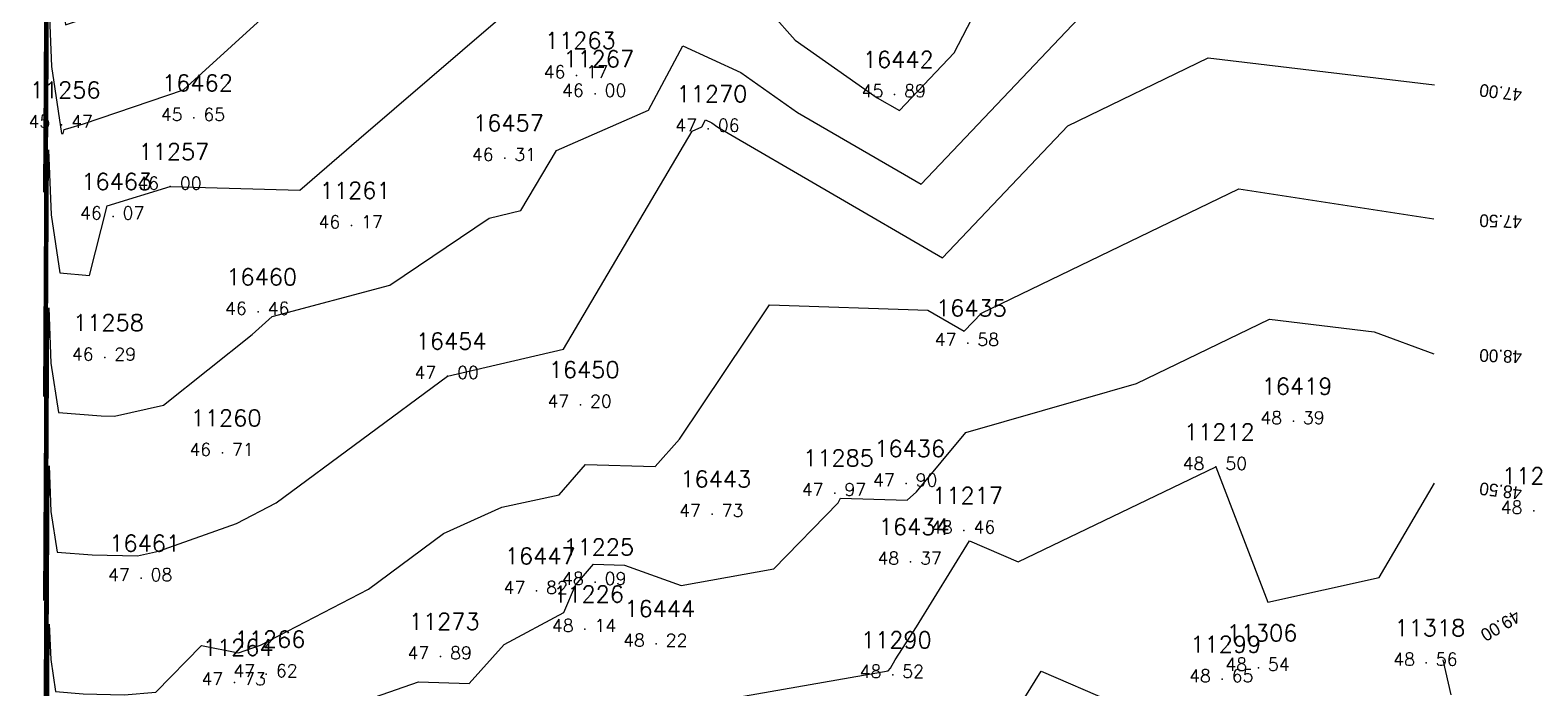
# Model space of a CAD drawing. Header units: millimetres. Extents: x 1412565 to 1412813, y 4931476 to 4931699.
# Drawn here: x 1412564.88 to 1412588.55, y 4931631.18 to 4931641.53 of the extents above; entities that cross this region are included whole.
import ezdxf
from ezdxf.enums import TextEntityAlignment as Align

# ---------------------------------------------------------------- set-up
doc = ezdxf.new("R2010")
doc.units = ezdxf.units.MM
for name, color, linetype in [('CIVIL', 50, 'Continuous'), ('CIVIL-DRAW', 80, 'Continuous'), ('CIVIL-NONAME', 130, 'Continuous'), ('CIVIL-TEXT', 240, 'Continuous'), ('CIVIL-Z', 50, 'Continuous'), ('Tcontours0', 7, 'Continuous'), ('Tcontours1', 7, 'Continuous'), ('Tcontours2', 7, 'Continuous')]:
    doc.layers.add(name, color=color, linetype=linetype)
doc.styles.add('CIVILCADMAIN', font='TXT.SHX')
doc.styles.add('MAVAT_HebTXT', font='hebtxt.shx')
doc.styles.get("Standard").update_dxf_attribs({"font": 'arial.ttf'})

# ---------------------------------------------------------------- blocks, each defined once
blk = doc.blocks.new('CIVIL-ZZ')
at = {"layer": 'CIVIL-DRAW'}
blk.add_point((0, 0), dxfattribs=at)
at = {"layer": 'CIVIL-NONAME'}
blk.add_attdef('NAME', text='', height=1.8, dxfattribs=at).set_placement((0, 2.1), align=Align.CENTER)
at = {"layer": 'CIVIL-TEXT', "flags": 8}
blk.add_attdef('TEXT', text='', height=2, dxfattribs=at).set_placement((0.2, -3.3), align=Align.CENTER)
at = {"layer": 'CIVIL-Z'}
blk.add_attdef('Z1', text='', height=1.6, dxfattribs=at).set_placement((-0.75, -0.225), align=Align.RIGHT)
blk.add_attdef('Z2', (0.75, -0.225), '', height=1.6, dxfattribs=at)

msp = doc.modelspace()

# ---------------------------------------------------------------- linework, layer by layer
at = {"layer": 'Tcontours0', "elevation": 45}
msp.add_lwpolyline([(1412565.092, 4931632.559), (1412565.159, 4931644.62), (1412565.212, 4931643.295), (1412565.354, 4931642.358), (1412565.433, 4931641.616), (1412566.751, 4931642.063), (1412570.26, 4931645.263), (1412570.689, 4931645.607), (1412572.186, 4931646.585), (1412572.997, 4931647.257), (1412574.362, 4931647.6), (1412576.143, 4931649.125), (1412576.389, 4931649.104), (1412576.472, 4931649.223), (1412579.871, 4931649.429), (1412582.023, 4931649.645), (1412582.886, 4931649.914), (1412583.742, 4931650.977), (1412584.349, 4931651.308), (1412584.897, 4931650.982), (1412585.036, 4931650.836), (1412585.264, 4931650.6), (1412587.058, 4931649.715)], dxfattribs=at)
at = {"layer": 'Tcontours1'}
for points, elevation in [([(1412565.093, 4931638.981), (1412565.152, 4931649.593), (1412565.217, 4931647.961), (1412565.318, 4931647.291), (1412565.568, 4931644.968), (1412565.677, 4931645.005), (1412565.966, 4931645.269), (1412567.442, 4931646.452), (1412568.817, 4931647.351), (1412572.02, 4931649.689), (1412573.833, 4931650.419), (1412574.6, 4931650.889), (1412575.372, 4931651.216), (1412577.075, 4931652.199), (1412578.902, 4931653.423), (1412578.997, 4931653.635), (1412579.684, 4931653.694), (1412580.495, 4931653.854), (1412582.331, 4931653.741), (1412583.482, 4931653.953), (1412583.986, 4931653.761), (1412585.861, 4931652.644), (1412586.396, 4931652.082), (1412587.058, 4931651.281)], 44), ([(1412576.532, 4931641.796), (1412576.906, 4931641.376), (1412578.195, 4931640.469), (1412578.545, 4931640.266), (1412579.408, 4931641.176), (1412580.932, 4931644.116)], 46), ([(1412565.091, 4931626.137), (1412565.166, 4931639.648), (1412565.207, 4931638.629), (1412565.345, 4931637.713), (1412565.81, 4931637.674), (1412566.086, 4931638.768), (1412567.08, 4931639.07), (1412569.119, 4931639.012), (1412570.043, 4931639.816), (1412572.788, 4931642.178)], 46), ([(1412565.09, 4931619.715), (1412565.173, 4931634.676), (1412565.202, 4931633.962), (1412565.299, 4931633.321), (1412565.849, 4931633.276), (1412566.562, 4931633.261), (1412566.897, 4931633.336), (1412568.12, 4931633.771), (1412568.743, 4931634.094), (1412571.44, 4931636.09), (1412573.263, 4931636.512), (1412575.284, 4931639.943), (1412575.439, 4931640.011), (1412575.497, 4931640.12), (1412575.595, 4931640.075), (1412575.69, 4931640.008), (1412579.225, 4931637.952), (1412581.193, 4931640.026), (1412583.399, 4931641.094), (1412586.957, 4931640.673)], 47), ([(1412569.372, 4931630.717), (1412570.984, 4931631.282), (1412571.778, 4931631.253), (1412572.329, 4931631.869), (1412573.268, 4931632.372), (1412573.453, 4931632.803), (1412573.737, 4931633.132), (1412574.22, 4931633.117), (1412575.115, 4931632.796), (1412576.571, 4931633.055), (1412577.58, 4931634.094), (1412577.619, 4931634.169), (1412578.665, 4931634.138), (1412578.812, 4931634.268), (1412579.591, 4931635.202), (1412581.4, 4931635.72), (1412582.275, 4931635.972), (1412584.364, 4931636.983), (1412586.011, 4931636.788), (1412586.951, 4931636.442)], 48), ([(1412587.223, 4931631.074), (1412587.098, 4931631.624)], 49), ([(1412580.097, 4931630.356), (1412580.773, 4931631.446), (1412583.008, 4931630.485)], 49)]:
    msp.add_lwpolyline(points, dxfattribs=dict(at, elevation=elevation))
at = {"layer": 'Tcontours2'}
for points, elevation in [([(1412565.092, 4931635.77), (1412565.156, 4931647.106)], 44.5), ([(1412565.091, 4931629.348), (1412565.163, 4931642.134), (1412565.21, 4931640.962), (1412565.369, 4931639.908), (1412565.395, 4931639.906), (1412565.41, 4931639.968), (1412565.467, 4931639.985), (1412565.717, 4931640.058), (1412567.289, 4931640.591), (1412570.306, 4931643.344)], 45.5), ([(1412565.09, 4931622.926), (1412565.17, 4931637.162), (1412565.204, 4931636.295), (1412565.322, 4931635.517), (1412565.991, 4931635.462), (1412566.202, 4931635.458), (1412566.975, 4931635.63), (1412568.37, 4931636.745), (1412568.681, 4931637.025), (1412570.53, 4931637.518), (1412572.092, 4931638.576), (1412572.594, 4931638.692), (1412573.151, 4931639.637), (1412574.6, 4931640.271), (1412575.138, 4931641.285), (1412576.051, 4931640.866), (1412576.942, 4931640.238), (1412578.885, 4931639.109), (1412582.549, 4931642.971), (1412582.916, 4931643.149), (1412583.895, 4931643.033), (1412586.95, 4931642.103)], 46.5), ([(1412565.089, 4931616.504), (1412565.177, 4931632.189), (1412565.199, 4931631.629), (1412565.275, 4931631.126), (1412565.708, 4931631.09), (1412566.353, 4931631.077), (1412566.853, 4931631.116), (1412567.57, 4931631.85), (1412568.152, 4931631.736), (1412568.499, 4931631.859), (1412570.196, 4931632.738), (1412571.378, 4931633.612), (1412572.294, 4931634.029), (1412573.196, 4931634.222), (1412573.608, 4931634.7), (1412574.702, 4931634.666), (1412575.088, 4931635.098), (1412576.502, 4931637.209), (1412578.992, 4931637.128), (1412579.566, 4931636.795), (1412579.837, 4931637.081), (1412583.881, 4931639.038), (1412586.951, 4931638.563)], 47.5), ([(1412575.046, 4931630.873), (1412578.192, 4931631.423), (1412578.368, 4931631.454), (1412578.407, 4931631.494), (1412578.477, 4931631.627), (1412578.813, 4931632.147), (1412579.65, 4931633.496), (1412580.415, 4931633.167), (1412583.52, 4931634.66), (1412584.337, 4931632.535), (1412586.092, 4931632.921), (1412586.957, 4931634.406)], 48.5)]:
    msp.add_lwpolyline(points, dxfattribs=dict(at, elevation=elevation))

# ---------------------------------------------------------------- block references
at = {"layer": 'CIVIL'}
ref = msp.add_blockref('CIVIL-ZZ', (1412573.47, 4931640.82, 46.17), dxfattribs=dict(at, xscale=0.2, yscale=0.2))
ref.add_attrib('Z2', '17', (1412573.62, 4931640.775), dxfattribs={"layer": 'CIVIL-Z', "height": 0.2, "style": 'CIVILCADMAIN'})
ref.add_attrib('Z1', '46', (1412572.95, 4931640.775), dxfattribs={"layer": 'CIVIL-Z', "height": 0.2, "style": 'CIVILCADMAIN'})
ref.add_attrib('NAME', '11263', (1412572.97, 4931641.24), dxfattribs={"layer": 'CIVIL-NONAME', "height": 0.26, "style": 'CIVILCADMAIN'})
ref = msp.add_blockref('CIVIL-ZZ', (1412573.76, 4931640.53, 46), dxfattribs=dict(at, xscale=0.2, yscale=0.2))
ref.add_attrib('Z2', '00', (1412573.91, 4931640.485), dxfattribs={"layer": 'CIVIL-Z', "height": 0.2, "style": 'CIVILCADMAIN'})
ref.add_attrib('Z1', '46', (1412573.24, 4931640.485), dxfattribs={"layer": 'CIVIL-Z', "height": 0.2, "style": 'CIVILCADMAIN'})
ref.add_attrib('NAME', '11267', (1412573.26, 4931640.95), dxfattribs={"layer": 'CIVIL-NONAME', "height": 0.26, "style": 'CIVILCADMAIN'})
ref = msp.add_blockref('CIVIL-ZZ', (1412578.47, 4931640.52, 45.89), dxfattribs=dict(at, xscale=0.2, yscale=0.2))
ref.add_attrib('Z2', '89', (1412578.62, 4931640.475), dxfattribs={"layer": 'CIVIL-Z', "height": 0.2, "style": 'CIVILCADMAIN'})
ref.add_attrib('Z1', '45', (1412577.95, 4931640.475), dxfattribs={"layer": 'CIVIL-Z', "height": 0.2, "style": 'CIVILCADMAIN'})
ref.add_attrib('NAME', '16442', (1412577.97, 4931640.94), dxfattribs={"layer": 'CIVIL-NONAME', "height": 0.26, "style": 'CIVILCADMAIN'})
ref = msp.add_blockref('CIVIL-ZZ', (1412567.45, 4931640.15, 45.65), dxfattribs=dict(at, xscale=0.2, yscale=0.2))
ref.add_attrib('Z2', '65', (1412567.6, 4931640.105), dxfattribs={"layer": 'CIVIL-Z', "height": 0.2, "style": 'CIVILCADMAIN'})
ref.add_attrib('Z1', '45', (1412566.93, 4931640.105), dxfattribs={"layer": 'CIVIL-Z', "height": 0.2, "style": 'CIVILCADMAIN'})
ref.add_attrib('NAME', '16462', (1412566.95, 4931640.57), dxfattribs={"layer": 'CIVIL-NONAME', "height": 0.26, "style": 'CIVILCADMAIN'})
ref = msp.add_blockref('CIVIL-ZZ', (1412565.37, 4931640.04, 45.47), dxfattribs=dict(at, xscale=0.2, yscale=0.2))
ref.add_attrib('Z2', '47', (1412565.52, 4931639.995), dxfattribs={"layer": 'CIVIL-Z', "height": 0.2, "style": 'CIVILCADMAIN'})
ref.add_attrib('Z1', '45', (1412564.85, 4931639.995), dxfattribs={"layer": 'CIVIL-Z', "height": 0.2, "style": 'CIVILCADMAIN'})
ref.add_attrib('NAME', '11256', (1412564.87, 4931640.46), dxfattribs={"layer": 'CIVIL-NONAME', "height": 0.26, "style": 'CIVILCADMAIN'})
ref = msp.add_blockref('CIVIL-ZZ', (1412575.54, 4931639.98, 47.06), dxfattribs=dict(at, xscale=0.2, yscale=0.2))
ref.add_attrib('Z2', '06', (1412575.69, 4931639.935), dxfattribs={"layer": 'CIVIL-Z', "height": 0.2, "style": 'CIVILCADMAIN'})
ref.add_attrib('Z1', '47', (1412575.02, 4931639.935), dxfattribs={"layer": 'CIVIL-Z', "height": 0.2, "style": 'CIVILCADMAIN'})
ref.add_attrib('NAME', '11270', (1412575.04, 4931640.4), dxfattribs={"layer": 'CIVIL-NONAME', "height": 0.26, "style": 'CIVILCADMAIN'})
ref = msp.add_blockref('CIVIL-ZZ', (1412572.34, 4931639.52, 46.31), dxfattribs=dict(at, xscale=0.2, yscale=0.2))
ref.add_attrib('Z2', '31', (1412572.49, 4931639.475), dxfattribs={"layer": 'CIVIL-Z', "height": 0.2, "style": 'CIVILCADMAIN'})
ref.add_attrib('Z1', '46', (1412571.82, 4931639.475), dxfattribs={"layer": 'CIVIL-Z', "height": 0.2, "style": 'CIVILCADMAIN'})
ref.add_attrib('NAME', '16457', (1412571.84, 4931639.94), dxfattribs={"layer": 'CIVIL-NONAME', "height": 0.26, "style": 'CIVILCADMAIN'})
ref = msp.add_blockref('CIVIL-ZZ', (1412567.08, 4931639.07, 46), dxfattribs=dict(at, xscale=0.2, yscale=0.2))
ref.add_attrib('Z2', '00', (1412567.23, 4931639.025), dxfattribs={"layer": 'CIVIL-Z', "height": 0.2, "style": 'CIVILCADMAIN'})
ref.add_attrib('Z1', '46', (1412566.56, 4931639.025), dxfattribs={"layer": 'CIVIL-Z', "height": 0.2, "style": 'CIVILCADMAIN'})
ref.add_attrib('NAME', '11257', (1412566.58, 4931639.49), dxfattribs={"layer": 'CIVIL-NONAME', "height": 0.26, "style": 'CIVILCADMAIN'})
ref = msp.add_blockref('CIVIL-ZZ', (1412566.18, 4931638.6, 46.07), dxfattribs=dict(at, xscale=0.2, yscale=0.2))
ref.add_attrib('Z2', '07', (1412566.33, 4931638.555), dxfattribs={"layer": 'CIVIL-Z', "height": 0.2, "style": 'CIVILCADMAIN'})
ref.add_attrib('Z1', '46', (1412565.66, 4931638.555), dxfattribs={"layer": 'CIVIL-Z', "height": 0.2, "style": 'CIVILCADMAIN'})
ref.add_attrib('NAME', '16463', (1412565.68, 4931639.02), dxfattribs={"layer": 'CIVIL-NONAME', "height": 0.26, "style": 'CIVILCADMAIN'})
ref = msp.add_blockref('CIVIL-ZZ', (1412569.93, 4931638.46, 46.17), dxfattribs=dict(at, xscale=0.2, yscale=0.2))
ref.add_attrib('Z2', '17', (1412570.08, 4931638.415), dxfattribs={"layer": 'CIVIL-Z', "height": 0.2, "style": 'CIVILCADMAIN'})
ref.add_attrib('Z1', '46', (1412569.41, 4931638.415), dxfattribs={"layer": 'CIVIL-Z', "height": 0.2, "style": 'CIVILCADMAIN'})
ref.add_attrib('NAME', '11261', (1412569.43, 4931638.88), dxfattribs={"layer": 'CIVIL-NONAME', "height": 0.26, "style": 'CIVILCADMAIN'})
ref = msp.add_blockref('CIVIL-ZZ', (1412568.46, 4931637.1, 46.46), dxfattribs=dict(at, xscale=0.2, yscale=0.2))
ref.add_attrib('Z2', '46', (1412568.61, 4931637.055), dxfattribs={"layer": 'CIVIL-Z', "height": 0.2, "style": 'CIVILCADMAIN'})
ref.add_attrib('Z1', '46', (1412567.94, 4931637.055), dxfattribs={"layer": 'CIVIL-Z', "height": 0.2, "style": 'CIVILCADMAIN'})
ref.add_attrib('NAME', '16460', (1412567.96, 4931637.52), dxfattribs={"layer": 'CIVIL-NONAME', "height": 0.26, "style": 'CIVILCADMAIN'})
ref = msp.add_blockref('CIVIL-ZZ', (1412579.62, 4931636.61, 47.58), dxfattribs=dict(at, xscale=0.2, yscale=0.2))
ref.add_attrib('Z2', '58', (1412579.77, 4931636.565), dxfattribs={"layer": 'CIVIL-Z', "height": 0.2, "style": 'CIVILCADMAIN'})
ref.add_attrib('Z1', '47', (1412579.1, 4931636.565), dxfattribs={"layer": 'CIVIL-Z', "height": 0.2, "style": 'CIVILCADMAIN'})
ref.add_attrib('NAME', '16435', (1412579.12, 4931637.03), dxfattribs={"layer": 'CIVIL-NONAME', "height": 0.26, "style": 'CIVILCADMAIN'})
ref = msp.add_blockref('CIVIL-ZZ', (1412566.05, 4931636.38, 46.29), dxfattribs=dict(at, xscale=0.2, yscale=0.2))
ref.add_attrib('Z2', '29', (1412566.2, 4931636.335), dxfattribs={"layer": 'CIVIL-Z', "height": 0.2, "style": 'CIVILCADMAIN'})
ref.add_attrib('Z1', '46', (1412565.53, 4931636.335), dxfattribs={"layer": 'CIVIL-Z', "height": 0.2, "style": 'CIVILCADMAIN'})
ref.add_attrib('NAME', '11258', (1412565.55, 4931636.8), dxfattribs={"layer": 'CIVIL-NONAME', "height": 0.26, "style": 'CIVILCADMAIN'})
ref = msp.add_blockref('CIVIL-ZZ', (1412571.44, 4931636.09, 47), dxfattribs=dict(at, xscale=0.2, yscale=0.2))
ref.add_attrib('Z2', '00', (1412571.59, 4931636.045), dxfattribs={"layer": 'CIVIL-Z', "height": 0.2, "style": 'CIVILCADMAIN'})
ref.add_attrib('Z1', '47', (1412570.92, 4931636.045), dxfattribs={"layer": 'CIVIL-Z', "height": 0.2, "style": 'CIVILCADMAIN'})
ref.add_attrib('NAME', '16454', (1412570.94, 4931636.51), dxfattribs={"layer": 'CIVIL-NONAME', "height": 0.26, "style": 'CIVILCADMAIN'})
ref = msp.add_blockref('CIVIL-ZZ', (1412573.53, 4931635.64, 47.2), dxfattribs=dict(at, xscale=0.2, yscale=0.2))
ref.add_attrib('Z2', '20', (1412573.68, 4931635.595), dxfattribs={"layer": 'CIVIL-Z', "height": 0.2, "style": 'CIVILCADMAIN'})
ref.add_attrib('Z1', '47', (1412573.01, 4931635.595), dxfattribs={"layer": 'CIVIL-Z', "height": 0.2, "style": 'CIVILCADMAIN'})
ref.add_attrib('NAME', '16450', (1412573.03, 4931636.06), dxfattribs={"layer": 'CIVIL-NONAME', "height": 0.26, "style": 'CIVILCADMAIN'})
ref = msp.add_blockref('CIVIL-ZZ', (1412584.74, 4931635.38, 48.39), dxfattribs=dict(at, xscale=0.2, yscale=0.2))
ref.add_attrib('Z2', '39', (1412584.89, 4931635.335), dxfattribs={"layer": 'CIVIL-Z', "height": 0.2, "style": 'CIVILCADMAIN'})
ref.add_attrib('Z1', '48', (1412584.22, 4931635.335), dxfattribs={"layer": 'CIVIL-Z', "height": 0.2, "style": 'CIVILCADMAIN'})
ref.add_attrib('NAME', '16419', (1412584.24, 4931635.8), dxfattribs={"layer": 'CIVIL-NONAME', "height": 0.26, "style": 'CIVILCADMAIN'})
ref = msp.add_blockref('CIVIL-ZZ', (1412567.9, 4931634.88, 46.71), dxfattribs=dict(at, xscale=0.2, yscale=0.2))
ref.add_attrib('Z2', '71', (1412568.05, 4931634.835), dxfattribs={"layer": 'CIVIL-Z', "height": 0.2, "style": 'CIVILCADMAIN'})
ref.add_attrib('Z1', '46', (1412567.38, 4931634.835), dxfattribs={"layer": 'CIVIL-Z', "height": 0.2, "style": 'CIVILCADMAIN'})
ref.add_attrib('NAME', '11260', (1412567.4, 4931635.3), dxfattribs={"layer": 'CIVIL-NONAME', "height": 0.26, "style": 'CIVILCADMAIN'})
ref = msp.add_blockref('CIVIL-ZZ', (1412583.52, 4931634.66, 48.5), dxfattribs=dict(at, xscale=0.2, yscale=0.2))
ref.add_attrib('Z2', '50', (1412583.67, 4931634.615), dxfattribs={"layer": 'CIVIL-Z', "height": 0.2, "style": 'CIVILCADMAIN'})
ref.add_attrib('Z1', '48', (1412583, 4931634.615), dxfattribs={"layer": 'CIVIL-Z', "height": 0.2, "style": 'CIVILCADMAIN'})
ref.add_attrib('NAME', '11212', (1412583.02, 4931635.08), dxfattribs={"layer": 'CIVIL-NONAME', "height": 0.26, "style": 'CIVILCADMAIN'})
ref = msp.add_blockref('CIVIL-ZZ', (1412578.65, 4931634.4, 47.9), dxfattribs=dict(at, xscale=0.2, yscale=0.2))
ref.add_attrib('Z2', '90', (1412578.8, 4931634.355), dxfattribs={"layer": 'CIVIL-Z', "height": 0.2, "style": 'CIVILCADMAIN'})
ref.add_attrib('Z1', '47', (1412578.13, 4931634.355), dxfattribs={"layer": 'CIVIL-Z', "height": 0.2, "style": 'CIVILCADMAIN'})
ref.add_attrib('NAME', '16436', (1412578.15, 4931634.82), dxfattribs={"layer": 'CIVIL-NONAME', "height": 0.26, "style": 'CIVILCADMAIN'})
ref = msp.add_blockref('CIVIL-ZZ', (1412577.53, 4931634.25, 47.97), dxfattribs=dict(at, xscale=0.2, yscale=0.2))
ref.add_attrib('Z2', '97', (1412577.68, 4931634.205), dxfattribs={"layer": 'CIVIL-Z', "height": 0.2, "style": 'CIVILCADMAIN'})
ref.add_attrib('Z1', '47', (1412577.01, 4931634.205), dxfattribs={"layer": 'CIVIL-Z', "height": 0.2, "style": 'CIVILCADMAIN'})
ref.add_attrib('NAME', '11285', (1412577.03, 4931634.67), dxfattribs={"layer": 'CIVIL-NONAME', "height": 0.26, "style": 'CIVILCADMAIN'})
ref = msp.add_blockref('CIVIL-ZZ', (1412575.6, 4931633.92, 47.73), dxfattribs=dict(at, xscale=0.2, yscale=0.2))
ref.add_attrib('Z2', '73', (1412575.75, 4931633.875), dxfattribs={"layer": 'CIVIL-Z', "height": 0.2, "style": 'CIVILCADMAIN'})
ref.add_attrib('Z1', '47', (1412575.08, 4931633.875), dxfattribs={"layer": 'CIVIL-Z', "height": 0.2, "style": 'CIVILCADMAIN'})
ref.add_attrib('NAME', '16443', (1412575.1, 4931634.34), dxfattribs={"layer": 'CIVIL-NONAME', "height": 0.26, "style": 'CIVILCADMAIN'})
ref = msp.add_blockref('CIVIL-ZZ', (1412588.52, 4931633.97, 48.55), dxfattribs=dict(at, xscale=0.2, yscale=0.2))
ref.add_attrib('Z2', '55', (1412588.67, 4931633.925), dxfattribs={"layer": 'CIVIL-Z', "height": 0.2, "style": 'CIVILCADMAIN'})
ref.add_attrib('Z1', '48', (1412588, 4931633.925), dxfattribs={"layer": 'CIVIL-Z', "height": 0.2, "style": 'CIVILCADMAIN'})
ref.add_attrib('NAME', '11209', (1412588.02, 4931634.39), dxfattribs={"layer": 'CIVIL-NONAME', "height": 0.26, "style": 'CIVILCADMAIN'})
ref = msp.add_blockref('CIVIL-ZZ', (1412579.56, 4931633.66, 48.46), dxfattribs=dict(at, xscale=0.2, yscale=0.2))
ref.add_attrib('Z2', '46', (1412579.71, 4931633.615), dxfattribs={"layer": 'CIVIL-Z', "height": 0.2, "style": 'CIVILCADMAIN'})
ref.add_attrib('Z1', '48', (1412579.04, 4931633.615), dxfattribs={"layer": 'CIVIL-Z', "height": 0.2, "style": 'CIVILCADMAIN'})
ref.add_attrib('NAME', '11217', (1412579.06, 4931634.08), dxfattribs={"layer": 'CIVIL-NONAME', "height": 0.26, "style": 'CIVILCADMAIN'})
ref = msp.add_blockref('CIVIL-ZZ', (1412578.72, 4931633.17, 48.37), dxfattribs=dict(at, xscale=0.2, yscale=0.2))
ref.add_attrib('Z2', '37', (1412578.87, 4931633.125), dxfattribs={"layer": 'CIVIL-Z', "height": 0.2, "style": 'CIVILCADMAIN'})
ref.add_attrib('Z1', '48', (1412578.2, 4931633.125), dxfattribs={"layer": 'CIVIL-Z', "height": 0.2, "style": 'CIVILCADMAIN'})
ref.add_attrib('NAME', '16434', (1412578.22, 4931633.59), dxfattribs={"layer": 'CIVIL-NONAME', "height": 0.26, "style": 'CIVILCADMAIN'})
ref = msp.add_blockref('CIVIL-ZZ', (1412566.62, 4931632.91, 47.08), dxfattribs=dict(at, xscale=0.2, yscale=0.2))
ref.add_attrib('Z2', '08', (1412566.77, 4931632.865), dxfattribs={"layer": 'CIVIL-Z', "height": 0.2, "style": 'CIVILCADMAIN'})
ref.add_attrib('Z1', '47', (1412566.1, 4931632.865), dxfattribs={"layer": 'CIVIL-Z', "height": 0.2, "style": 'CIVILCADMAIN'})
ref.add_attrib('NAME', '16461', (1412566.12, 4931633.33), dxfattribs={"layer": 'CIVIL-NONAME', "height": 0.26, "style": 'CIVILCADMAIN'})
ref = msp.add_blockref('CIVIL-ZZ', (1412573.76, 4931632.85, 48.09), dxfattribs=dict(at, xscale=0.2, yscale=0.2))
ref.add_attrib('Z2', '09', (1412573.91, 4931632.805), dxfattribs={"layer": 'CIVIL-Z', "height": 0.2, "style": 'CIVILCADMAIN'})
ref.add_attrib('Z1', '48', (1412573.24, 4931632.805), dxfattribs={"layer": 'CIVIL-Z', "height": 0.2, "style": 'CIVILCADMAIN'})
ref.add_attrib('NAME', '11225', (1412573.26, 4931633.27), dxfattribs={"layer": 'CIVIL-NONAME', "height": 0.26, "style": 'CIVILCADMAIN'})
ref = msp.add_blockref('CIVIL-ZZ', (1412572.84, 4931632.71, 47.82), dxfattribs=dict(at, xscale=0.2, yscale=0.2))
ref.add_attrib('Z2', '82', (1412572.99, 4931632.665), dxfattribs={"layer": 'CIVIL-Z', "height": 0.2, "style": 'CIVILCADMAIN'})
ref.add_attrib('Z1', '47', (1412572.32, 4931632.665), dxfattribs={"layer": 'CIVIL-Z', "height": 0.2, "style": 'CIVILCADMAIN'})
ref.add_attrib('NAME', '16447', (1412572.34, 4931633.13), dxfattribs={"layer": 'CIVIL-NONAME', "height": 0.26, "style": 'CIVILCADMAIN'})
ref = msp.add_blockref('CIVIL-ZZ', (1412573.6, 4931632.11, 48.14), dxfattribs=dict(at, xscale=0.2, yscale=0.2))
ref.add_attrib('Z2', '14', (1412573.75, 4931632.065), dxfattribs={"layer": 'CIVIL-Z', "height": 0.2, "style": 'CIVILCADMAIN'})
ref.add_attrib('Z1', '48', (1412573.08, 4931632.065), dxfattribs={"layer": 'CIVIL-Z', "height": 0.2, "style": 'CIVILCADMAIN'})
ref.add_attrib('NAME', '11226', (1412573.1, 4931632.53), dxfattribs={"layer": 'CIVIL-NONAME', "height": 0.26, "style": 'CIVILCADMAIN'})
ref = msp.add_blockref('CIVIL-ZZ', (1412574.72, 4931631.88, 48.22), dxfattribs=dict(at, xscale=0.2, yscale=0.2))
ref.add_attrib('Z2', '22', (1412574.87, 4931631.835), dxfattribs={"layer": 'CIVIL-Z', "height": 0.2, "style": 'CIVILCADMAIN'})
ref.add_attrib('Z1', '48', (1412574.2, 4931631.835), dxfattribs={"layer": 'CIVIL-Z', "height": 0.2, "style": 'CIVILCADMAIN'})
ref.add_attrib('NAME', '16444', (1412574.22, 4931632.3), dxfattribs={"layer": 'CIVIL-NONAME', "height": 0.26, "style": 'CIVILCADMAIN'})
ref = msp.add_blockref('CIVIL-ZZ', (1412571.33, 4931631.68, 47.89), dxfattribs=dict(at, xscale=0.2, yscale=0.2))
ref.add_attrib('Z2', '89', (1412571.48, 4931631.635), dxfattribs={"layer": 'CIVIL-Z', "height": 0.2, "style": 'CIVILCADMAIN'})
ref.add_attrib('Z1', '47', (1412570.81, 4931631.635), dxfattribs={"layer": 'CIVIL-Z', "height": 0.2, "style": 'CIVILCADMAIN'})
ref.add_attrib('NAME', '11273', (1412570.83, 4931632.1), dxfattribs={"layer": 'CIVIL-NONAME', "height": 0.26, "style": 'CIVILCADMAIN'})
ref = msp.add_blockref('CIVIL-ZZ', (1412586.83, 4931631.58, 48.56), dxfattribs=dict(at, xscale=0.2, yscale=0.2))
ref.add_attrib('Z2', '56', (1412586.98, 4931631.535), dxfattribs={"layer": 'CIVIL-Z', "height": 0.2, "style": 'CIVILCADMAIN'})
ref.add_attrib('Z1', '48', (1412586.31, 4931631.535), dxfattribs={"layer": 'CIVIL-Z', "height": 0.2, "style": 'CIVILCADMAIN'})
ref.add_attrib('NAME', '11318', (1412586.33, 4931632), dxfattribs={"layer": 'CIVIL-NONAME', "height": 0.26, "style": 'CIVILCADMAIN'})
ref = msp.add_blockref('CIVIL-ZZ', (1412568.59, 4931631.4, 47.62), dxfattribs=dict(at, xscale=0.2, yscale=0.2))
ref.add_attrib('Z2', '62', (1412568.74, 4931631.355), dxfattribs={"layer": 'CIVIL-Z', "height": 0.2, "style": 'CIVILCADMAIN'})
ref.add_attrib('Z1', '47', (1412568.07, 4931631.355), dxfattribs={"layer": 'CIVIL-Z', "height": 0.2, "style": 'CIVILCADMAIN'})
ref.add_attrib('NAME', '11266', (1412568.09, 4931631.82), dxfattribs={"layer": 'CIVIL-NONAME', "height": 0.26, "style": 'CIVILCADMAIN'})
ref = msp.add_blockref('CIVIL-ZZ', (1412578.44, 4931631.39, 48.52), dxfattribs=dict(at, xscale=0.2, yscale=0.2))
ref.add_attrib('Z2', '52', (1412578.59, 4931631.345), dxfattribs={"layer": 'CIVIL-Z', "height": 0.2, "style": 'CIVILCADMAIN'})
ref.add_attrib('Z1', '48', (1412577.92, 4931631.345), dxfattribs={"layer": 'CIVIL-Z', "height": 0.2, "style": 'CIVILCADMAIN'})
ref.add_attrib('NAME', '11290', (1412577.94, 4931631.81), dxfattribs={"layer": 'CIVIL-NONAME', "height": 0.26, "style": 'CIVILCADMAIN'})
ref = msp.add_blockref('CIVIL-ZZ', (1412583.62, 4931631.32, 48.65), dxfattribs=dict(at, xscale=0.2, yscale=0.2))
ref.add_attrib('Z2', '65', (1412583.77, 4931631.275), dxfattribs={"layer": 'CIVIL-Z', "height": 0.2, "style": 'CIVILCADMAIN'})
ref.add_attrib('Z1', '48', (1412583.1, 4931631.275), dxfattribs={"layer": 'CIVIL-Z', "height": 0.2, "style": 'CIVILCADMAIN'})
ref.add_attrib('NAME', '11299', (1412583.12, 4931631.74), dxfattribs={"layer": 'CIVIL-NONAME', "height": 0.26, "style": 'CIVILCADMAIN'})
ref = msp.add_blockref('CIVIL-ZZ', (1412584.19, 4931631.5, 48.54), dxfattribs=dict(at, xscale=0.2, yscale=0.2))
ref.add_attrib('Z2', '54', (1412584.34, 4931631.455), dxfattribs={"layer": 'CIVIL-Z', "height": 0.2, "style": 'CIVILCADMAIN'})
ref.add_attrib('Z1', '48', (1412583.67, 4931631.455), dxfattribs={"layer": 'CIVIL-Z', "height": 0.2, "style": 'CIVILCADMAIN'})
ref.add_attrib('NAME', '11306', (1412583.69, 4931631.92), dxfattribs={"layer": 'CIVIL-NONAME', "height": 0.26, "style": 'CIVILCADMAIN'})
ref = msp.add_blockref('CIVIL-ZZ', (1412568.09, 4931631.27, 47.73), dxfattribs=dict(at, xscale=0.2, yscale=0.2))
ref.add_attrib('Z2', '73', (1412568.24, 4931631.225), dxfattribs={"layer": 'CIVIL-Z', "height": 0.2, "style": 'CIVILCADMAIN'})
ref.add_attrib('Z1', '47', (1412567.57, 4931631.225), dxfattribs={"layer": 'CIVIL-Z', "height": 0.2, "style": 'CIVILCADMAIN'})
ref.add_attrib('NAME', '11264', (1412567.59, 4931631.69), dxfattribs={"layer": 'CIVIL-NONAME', "height": 0.26, "style": 'CIVILCADMAIN'})

# ---------------------------------------------------------------- texts
at = {"layer": 'Tcontours1', "style": 'MAVAT_HebTXT'}
for s, rotation, p in [('47.00', 173.2617, (1412588, 4931640.55, 47)), ('48.00', 177.9298, (1412588, 4931636.404, 48)), ('49.00', 210.8385, (1412588, 4931632.162, 49))]:
    msp.add_text(s, height=0.2, rotation=rotation, dxfattribs=at).set_placement(p, align=Align.MIDDLE_CENTER)
at = {"layer": 'Tcontours2', "style": 'MAVAT_HebTXT'}
for s, rotation, p in [('47.50', 177.9298, (1412588, 4931638.525, 47.5)), ('48.50', 173.2775, (1412588, 4931634.283, 48.5))]:
    msp.add_text(s, height=0.2, rotation=rotation, dxfattribs=at).set_placement(p, align=Align.MIDDLE_CENTER)

doc.saveas('drawing.dxf')
